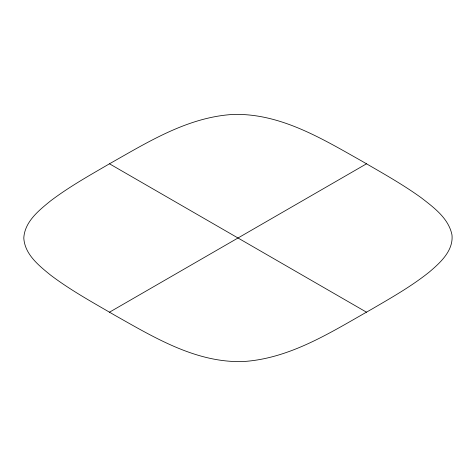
<?xml version="1.0" encoding="UTF-8"?>
<svg xmlns="http://www.w3.org/2000/svg" width="476" height="476" viewBox="0 0 476 476"><rect width="100%" height="100%" fill="white"/><g stroke="black" fill="none" stroke-linecap="round" stroke-linejoin="round"><path stroke-width="0.71" d="M109.48 163.798C89.428 175.471 69.097 186.854 50.575 200.902C38.859 210.434 24.716 221.667 23.8 238C24.716 254.333 38.859 265.566 50.575 275.098C70.751 290.378 93.022 302.563 114.835 315.29C154.385 337.579 196.296 363.093 243.355 361.54C290.681 358.493 331.683 331.73 371.869 309.108C391.546 297.607 411.502 286.308 429.328 272.01C440.27 262.692 453.586 250.733 451.98 234.906C448.642 218.347 433.874 207.56 421.302 197.808C402.184 183.998 381.52 172.55 361.165 160.71C321.615 138.421 279.704 112.907 232.645 114.46C187.437 117.292 147.893 142.092 109.48 163.798L366.52 312.202M109.48 312.202L366.52 163.798"/></g></svg>
